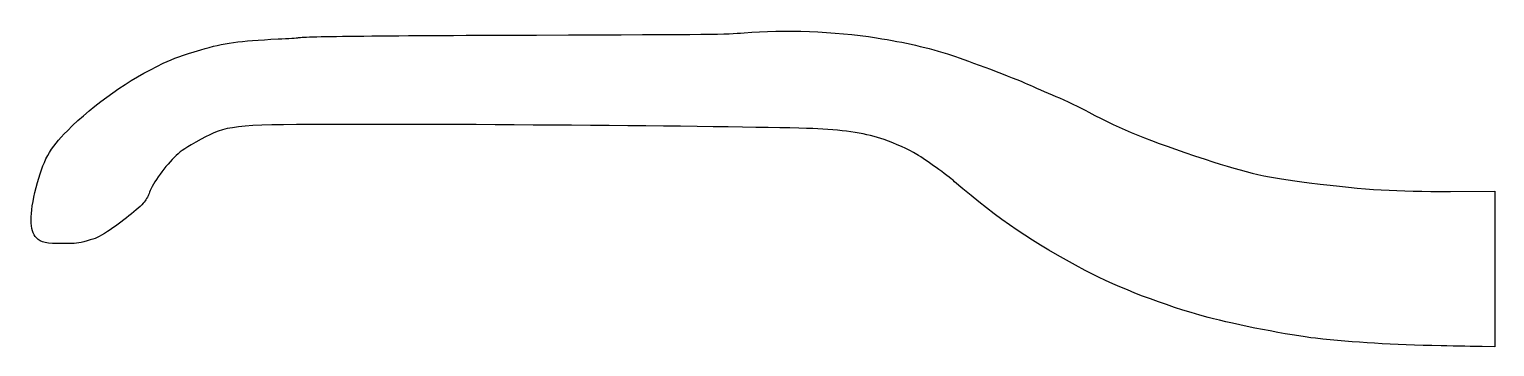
# Model space of a CAD drawing. Extents: x -47.1 to 47, y -10.1 to 10.3.
import ezdxf

# ---------------------------------------------------------------- set-up
doc = ezdxf.new("R2010")
doc.units = 0
doc.layers.add('Camada_1', color=7, linetype='CONTINUOUS')

msp = doc.modelspace()

# ---------------------------------------------------------------- linework, layer by layer
at = {"layer": 'Camada_1', "color": 7}
for points in [[(44.182693, -0.15967), (47.027207, -0.14877), (47.027207, -5.14502), (47.027207, -10.14127), (46.216329, -10.13327)], [(43.577754, -10.08607), (43.577784, -10.0859)]]:
    msp.add_lwpolyline(points, dxfattribs=at)
for points in [[(-36.120105, 8.940042), (-34.598088, 9.390421), (-33.7097, 9.514121), (-31.153205, 9.631651)], [(-31.153205, 9.631651), (-30.474356, 9.662851), (-29.901337, 9.699251), (-29.879847, 9.712551)], [(-29.879847, 9.712551), (-29.743997, 9.796551), (-25.130456, 9.848351), (-14.548137, 9.884821)], [(-14.548137, 9.884821), (-2.95682, 9.92472), (-2.424711, 9.93072), (-1.213674, 10.03347)], [(-1.213674, 10.03347), (1.377081, 10.25334), (4.567515, 10.13047), (7.29675, 9.705781)], [(7.29675, 9.705781), (9.168946, 9.414441), (10.519803, 9.100012), (12.17504, 8.570323)], [(-38.53987, 8.069214), (-37.821441, 8.407203), (-37.361782, 8.572623), (-36.120105, 8.940042)], [(12.17504, 8.570323), (13.137758, 8.262244), (16.117652, 7.129956), (17.0118, 6.732467)], [(-44.698938, 3.736403), (-42.929961, 5.494769), (-40.745126, 7.031766), (-38.53987, 8.069214)], [(17.0118, 6.732467), (17.39407, 6.562537), (18.210308, 6.208818), (18.825657, 5.946438)], [(18.825657, 5.946438), (19.441006, 5.684059), (20.390894, 5.22972), (20.936513, 4.93679)], [(20.936513, 4.93679), (23.127618, 3.760453), (24.660265, 3.139884), (28.415598, 1.908506)], [(-27.942651, 4.142672), (-34.016019, 4.120472), (-34.508428, 4.062972), (-36.098895, 3.189884)], [(3.522917, 3.859032), (0.710193, 3.998852), (-18.907829, 4.175692), (-27.942651, 4.142672)], [(7.790109, 3.166844), (6.708371, 3.543863), (5.314364, 3.769983), (3.522917, 3.859032)], [(-46.703954, 0.0862), (-46.268295, 1.809286), (-45.824046, 2.618055), (-44.698938, 3.736403)], [(-36.098895, 3.189884), (-37.128663, 2.624605), (-37.342182, 2.485425), (-37.709262, 2.140216)], [(9.886665, 2.212126), (9.363876, 2.527435), (8.513047, 2.914884), (7.790109, 3.166844)], [(-37.709262, 2.140216), (-38.37175, 1.517177), (-39.227699, 0.332559), (-39.408968, -0.21216)], [(12.32047, 0.462879), (11.821771, 0.890268), (10.483173, 1.852346), (9.886665, 2.212126)], [(28.415598, 1.908506), (31.191472, 0.998298), (32.45819, 0.711009), (35.108571, 0.390559)], [(-46.679554, -3.146334), (-47.134973, -2.690905), (-47.142823, -1.649727), (-46.703954, 0.0862)], [(20.718713, -5.23725), (17.31573, -3.445083), (15.223804, -2.025226), (12.32047, 0.462879)], [(35.108571, 0.390559), (38.938183, -0.07247), (40.60271, -0.17341), (44.182693, -0.15967)], [(-39.763898, -0.848868), (-40.083247, -1.244168), (-41.258425, -2.186656), (-42.109433, -2.729975)], [(-39.408968, -0.21216), (-39.478668, -0.421699), (-39.612028, -0.660869), (-39.763898, -0.848868)], [(-42.109433, -2.729975), (-42.728902, -3.125474), (-42.842752, -3.178074), (-43.43086, -3.340463)], [(-44.975397, -3.519853), (-46.052215, -3.521853), (-46.374655, -3.451253), (-46.679554, -3.146334)], [(-43.43086, -3.340463), (-44.049439, -3.511253), (-44.109389, -3.518213), (-44.975397, -3.519853)], [(28.621568, -8.261474), (25.682643, -7.457405), (22.945349, -6.409907), (20.718713, -5.23725)], [(35.52047, -9.599881), (33.950227, -9.428421), (30.294744, -8.719243), (28.621568, -8.261474)], [(43.577784, -10.0859), (40.42249, -10.0185), (38.035035, -9.874471), (35.52047, -9.599881)], [(46.216329, -10.13327), (45.77035, -10.12927), (44.582982, -10.10757), (43.577754, -10.08607)]]:
    msp.add_open_spline(points, degree=3, dxfattribs=at)

doc.saveas('drawing.dxf')
